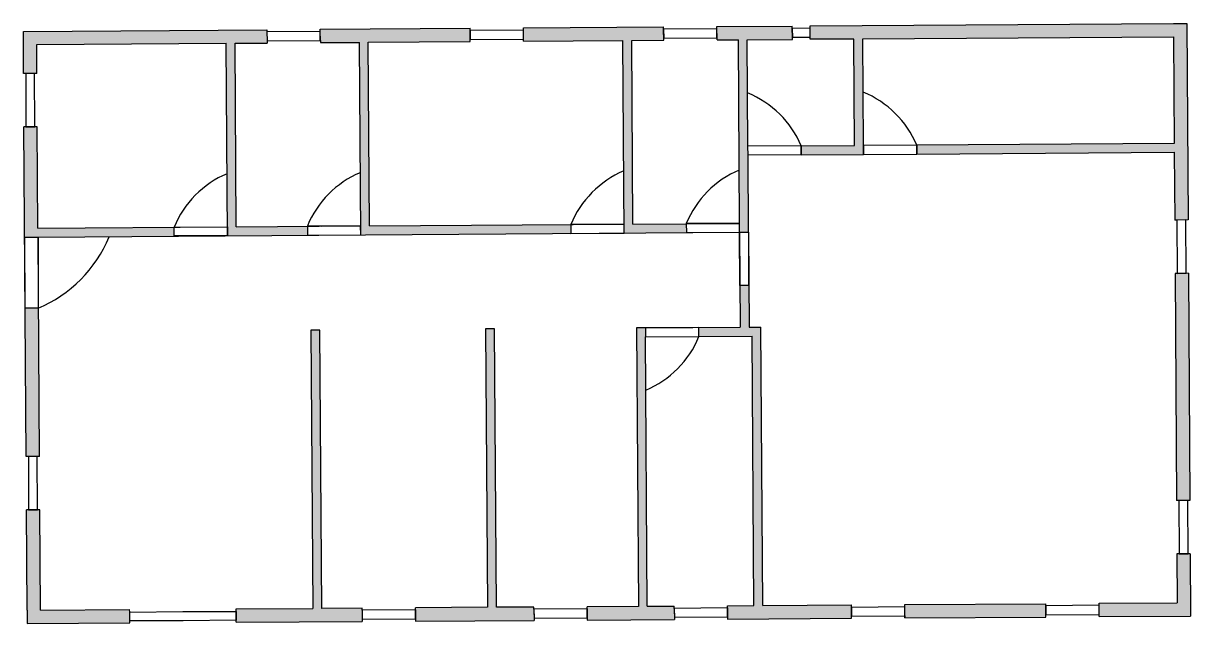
# Model space of a CAD drawing. Header units: inches. Extents: x -1353 to 3986, y -473 to 446.
# Drawn here: x -1353 to -564, y -473 to -68 of the extents above; entities that cross this region are included whole.
import ezdxf

# ---------------------------------------------------------------- set-up
doc = ezdxf.new("R2010")
doc.units = ezdxf.units.IN
doc.header["$MEASUREMENT"] = 0
for name, color, linetype in [('Doors', 30, 'Continuous'), ('Objects', 7, 'Continuous'), ('Trails', 3, 'Continuous'), ('Wall', 1, 'Continuous'), ('Windows', 5, 'Continuous')]:
    doc.layers.add(name, color=color, linetype=linetype)

msp = doc.modelspace()

# ---------------------------------------------------------------- hatches: boundary and pattern name
at = {"layer": 'Objects', "true_color": 0x939598}
h = msp.add_hatch(dxfattribs=at)
h.set_pattern_fill('BRSTONE', color=252, scale=10, angle=0.15742)
h.set_pattern_definition([(0.15742, (-3353.143, -498.9405), (-0.0090665, 3.2999875), []), (90.15742, (-3344.143, -498.916), (-5.009048, 3.2862505), [3.3, -3.3]), (90.15742, (-3345.143, -498.9185), (-5.009048, 3.2862505), [3.3, -3.3]), (0.15742, (-3344.1446, -498.3658), (4.9909147, 3.3137246), [-9, 1]), (0.15742, (-3344.146, -497.8158), (4.9909147, 3.3137246), [-9, 1]), (0.15742, (-3344.1477, -497.2658), (4.9909147, 3.3137246), [-9, 1]), (0.15742, (-3344.149, -496.7158), (4.9909147, 3.3137246), [-9, 1]), (0.15742, (-3344.1507, -496.1658), (4.9909147, 3.3137246), [-9, 1])])
h.paths.add_polyline_path([(-1188.07, -73.33), (-1188.08, -71.82), (-1352.67, -72.95), (-1352.61, -81.95), (-1352.48, -101.48), (-1343.48, -101.43), (-1343.61, -81.88), (-1215.61, -81.01), (-1214.77, -211), (-1160.77, -210.63), (-1160.81, -204.63), (-1208.81, -204.96), (-1209.62, -80.96), (-1188.01, -80.82), (-1188.02, -79.33)])
h.paths.add_polyline_path([(-1050.89, -70.87), (-1152.08, -71.57), (-1152.07, -73.03), (-1152.02, -79.16), (-1152.01, -80.57), (-1125.62, -80.39), (-1124.77, -210.38), (-982.77, -209.41), (-982.81, -203.41), (-1118.81, -204.34), (-1119.62, -80.35), (-1050.83, -79.87)])
h.paths.add_polyline_path([(-920.13, -71.51), (-920.14, -69.98), (-1014.89, -70.63), (-1014.88, -72.08), (-1014.83, -78.22), (-1014.84, -78.22), (-1014.83, -79.63), (-947.62, -79.17), (-946.77, -209.16), (-904.77, -208.87), (-904.81, -202.87), (-940.81, -203.12), (-941.62, -79.12), (-920.06, -78.98)])
h.paths.add_polyline_path([(-833.18, -70.92), (-833.19, -69.38), (-884.14, -69.73), (-884.06, -78.73), (-869.62, -78.63), (-868.81, -202.63), (-868.78, -208.63), (-862.78, -208.59), (-863.11, -156.59), (-863.15, -150.59), (-863.62, -78.59), (-833.13, -78.39), (-833.14, -76.92), (-833.16, -76.92)])
h.paths.add_polyline_path([(-566.69, -67.55), (-575.69, -67.61), (-821.18, -69.33), (-821.16, -78.31), (-791.62, -78.12), (-791.16, -150.09), (-827.15, -150.34), (-827.12, -156.34), (-785.11, -156.05), (-785.16, -150.08), (-785.62, -78.08), (-575.63, -76.61), (-575.16, -148.61), (-749.16, -149.8), (-749.12, -155.8), (-575.12, -154.61), (-574.82, -200.41), (-573.37, -200.4), (-565.82, -200.32)])
h.paths.add_polyline_path([(-1342.45, -259.88), (-1351.45, -259.94), (-1350.8, -360.18), (-1341.8, -360.12)])
h.paths.add_polyline_path([(-1343.25, -137.42), (-1352.25, -137.48), (-1351.76, -211.94), (-1342.76, -211.92), (-1342.76, -211.88), (-1250.77, -211.25), (-1250.81, -205.25), (-1342.8, -205.88)])
h.paths.add_polyline_path([(-1341.56, -396.12), (-1350.56, -396.18), (-1350.12, -463.97), (-1350.06, -472.97), (-1280.78, -472.52), (-1280.84, -465.13), (-1280.85, -463.52), (-1341.12, -463.91)])
h.paths.add_polyline_path([(-1152.35, -274.68), (-1158.35, -274.72), (-1157.12, -462.71), (-1208.85, -463.05), (-1208.79, -472.05), (-1123.71, -471.5), (-1123.76, -463.96), (-1123.77, -462.5), (-1151.13, -462.68)])
h.paths.add_polyline_path([(-1007.72, -463.19), (-1007.73, -461.74), (-1033.13, -461.91), (-1034.35, -273.91), (-1040.35, -273.95), (-1039.13, -461.95), (-1087.77, -462.26), (-1087.76, -463.59), (-1087.68, -471.26), (-1007.67, -470.74)])
h.paths.add_polyline_path([(-912.92, -462.64), (-912.93, -461.12), (-931.13, -461.24), (-932.32, -279.24), (-932.36, -273.24), (-938.36, -273.28), (-937.13, -461.28), (-971.73, -461.51), (-971.72, -462.89), (-971.67, -469.03), (-971.68, -469.03), (-971.67, -470.51), (-912.84, -470.12)])
h.paths.add_polyline_path([(-793.28, -460.34), (-853.13, -460.73), (-854.36, -272.74), (-860.36, -272.78), (-862.33, -272.79), (-862.53, -244.59), (-868.54, -244.63), (-868.36, -272.83), (-896.36, -273.01), (-896.32, -279.01), (-860.32, -278.78), (-859.13, -460.77), (-876.93, -460.89), (-876.92, -462.27), (-876.86, -468.4), (-876.88, -468.4), (-876.87, -469.89), (-793.19, -469.34)])
h.paths.add_polyline_path([(-661.93, -459.49), (-757.28, -460.11), (-757.27, -461.61), (-757.19, -469.11), (-661.84, -468.49)])
h.paths.add_polyline_path([(-564.35, -425.85), (-571.8, -425.9), (-573.35, -425.91), (-573.14, -458.91), (-625.93, -459.25), (-625.92, -460.59), (-625.84, -468.25), (-564.08, -467.85)])
h.paths.add_polyline_path([(-565.59, -236.32), (-573.13, -236.4), (-574.59, -236.41), (-573.59, -389.91), (-572.03, -389.9), (-566.03, -389.83), (-566.03, -389.86), (-564.59, -389.85)])

# ---------------------------------------------------------------- linework, layer by layer
at = {"layer": 'Doors'}
for p, q in [((-749.16, -149.8), (-785.16, -150.08)), ((-749.11, -155.95), (-749.16, -149.8)), ((-827.15, -150.34), (-863.15, -150.57)), ((-785.16, -150.08), (-785.11, -156.05)), ((-785.11, -156.05), (-749.11, -155.95)), ((-868.82, -202.63), (-904.81, -202.73)), ((-904.81, -202.73), (-904.77, -208.87)), ((-868.78, -208.63), (-868.82, -202.63)), ((-1351.58, -211.94), (-1342.76, -211.92)), ((-1351.45, -259.94), (-1351.58, -211.94)), ((-1342.76, -211.88), (-1342.63, -259.88)), ((-904.77, -208.87), (-868.78, -208.63)), ((-1342.63, -259.88), (-1351.45, -259.94))]:
    msp.add_line(p, q, dxfattribs=at)
for points in [[(-827.16, -150.34), (-827.12, -156.34), (-863.11, -156.57), (-863.15, -150.59)], [(-1214.81, -205), (-1214.77, -211), (-1250.77, -211.1), (-1250.81, -205.25), (-1214.81, -205.02)], [(-1124.81, -204.39), (-1160.81, -204.48), (-1160.77, -210.63), (-1124.77, -210.38), (-1124.81, -204.39)]]:
    msp.add_lwpolyline(points, dxfattribs=at)
for points in [[(-946.81, -203.16), (-982.81, -203.5), (-982.77, -209.41), (-946.77, -209.16)], [(-868.54, -244.63), (-868.78, -208.63), (-862.78, -208.59), (-862.68, -244.59)], [(-932.32, -279.24), (-896.32, -279.15), (-896.36, -273.01), (-932.36, -273.24)]]:
    msp.add_lwpolyline(points, close=True, dxfattribs=at)
at = {"layer": 'Objects'}
for p, q in [((-1351.58, -211.94), (-1351.76, -211.94)), ((-757.2, -467.75), (-757.19, -469.11))]:
    msp.add_line(p, q, dxfattribs=at)
at = {"layer": 'Trails'}
for centre, radius, start, end in [((-888.43, -176.2), 66.51, 22.88354, 67.88354), ((-810.36, -175.5), 66.38, 22.77522, 67.77522), ((-1189.12, -230.47), 66.65, 112.89041, 157.76408), ((-1099.35, -229.61), 66.39, 112.76528, 157.76528), ((-921, -228.66), 66.74, 112.97087, 157.84463), ((-843.36, -227.85), 66.39, 112.76529, 157.76529), ((-1376.76, -178.05), 88.66, 292.63755, 337.63755), ((-957.84, -253.86), 66.52, 292.65742, 337.65742)]:
    msp.add_arc(centre, radius, start, end, dxfattribs=at)
at = {"layer": 'Wall'}
for p, q in [((-1152.08, -71.57), (-1050.89, -70.87)), ((-1050.83, -79.87), (-1050.89, -70.87)), ((-1014.89, -70.63), (-920.14, -69.98)), ((-884.14, -69.73), (-833.19, -69.38)), ((-884.06, -78.73), (-884.14, -69.73)), ((-833.13, -78.39), (-833.19, -69.38)), ((-1352.67, -72.95), (-1188.08, -71.82)), ((-1352.61, -81.95), (-1352.67, -72.95)), ((-884.06, -78.73), (-869.62, -78.63)), ((-868.81, -202.63), (-869.62, -78.63)), ((-863.62, -78.59), (-833.13, -78.39)), ((-863.15, -150.59), (-863.62, -78.59)), ((-1352.48, -101.48), (-1352.61, -81.95)), ((-1343.61, -81.88), (-1215.61, -81.01)), ((-1343.48, -101.43), (-1343.61, -81.88)), ((-1214.77, -211), (-1215.61, -81.01)), ((-1209.62, -80.96), (-1188.01, -80.82)), ((-1208.81, -204.96), (-1209.62, -80.96)), ((-1152.02, -79.16), (-1152.01, -80.57)), ((-1152.01, -80.57), (-1125.62, -80.39)), ((-1124.77, -210.41), (-1125.62, -80.39)), ((-1119.62, -80.35), (-1050.83, -79.87)), ((-1118.81, -204.34), (-1119.62, -80.35)), ((-1014.83, -79.63), (-947.62, -79.17)), ((-946.77, -209.16), (-947.62, -79.17)), ((-941.62, -79.12), (-920.06, -78.98)), ((-940.81, -203.12), (-941.62, -79.12)), ((-1343.48, -101.43), (-1352.48, -101.48)), ((-1343.25, -137.42), (-1352.25, -137.48)), ((-1350.8, -360.18), (-1352.25, -137.48)), ((-1342.8, -205.88), (-1343.25, -137.42)), ((-863.11, -156.59), (-863.15, -150.59)), ((-862.78, -208.59), (-863.11, -156.59)), ((-1342.8, -205.88), (-1214.81, -205)), ((-1208.81, -204.96), (-1124.81, -204.39)), ((-1151.16, -204.57), (-1124.81, -204.39)), ((-1118.81, -204.34), (-946.81, -203.16)), ((-940.81, -203.12), (-868.81, -202.63)), ((-573.37, -200.4), (-574.82, -200.41)), ((-565.82, -200.32), (-573.37, -200.4)), ((-1342.76, -211.88), (-868.78, -208.63)), ((-1341.8, -360.12), (-1342.76, -211.88)), ((-868.78, -208.63), (-868.36, -272.83)), ((-862.78, -208.59), (-862.33, -272.79)), ((-574.59, -236.41), (-573.59, -389.91)), ((-565.59, -236.32), (-564.59, -389.85)), ((-1152.35, -274.68), (-1158.35, -274.72)), ((-1158.35, -274.72), (-1157.12, -462.71)), ((-1151.13, -462.68), (-1152.35, -274.68)), ((-1034.35, -273.91), (-1040.35, -273.95)), ((-1040.35, -273.95), (-1039.13, -461.95)), ((-1033.13, -461.91), (-1034.35, -273.91)), ((-932.36, -273.24), (-938.36, -273.28)), ((-938.36, -273.28), (-937.13, -461.28)), ((-932.36, -273.24), (-868.36, -272.83)), ((-862.33, -272.79), (-860.36, -272.78)), ((-860.36, -272.78), (-854.36, -272.74)), ((-853.13, -460.73), (-854.36, -272.74)), ((-932.34, -279.24), (-860.32, -278.78)), ((-931.13, -461.24), (-932.32, -279.24)), ((-859.13, -460.77), (-860.32, -278.78)), ((-1341.8, -360.12), (-1350.8, -360.18)), ((-1341.56, -396.12), (-1350.56, -396.18)), ((-1350.12, -463.97), (-1350.56, -396.18)), ((-1341.12, -463.91), (-1341.56, -396.12)), ((-573.35, -425.91), (-573.14, -458.91)), ((-564.35, -425.85), (-564.08, -467.85)), ((-1350.12, -463.97), (-1350.06, -472.97)), ((-1341.12, -463.91), (-1280.85, -463.52)), ((-1208.85, -463.05), (-1157.12, -462.71)), ((-1208.79, -472.05), (-1208.85, -463.05)), ((-1123.77, -462.5), (-1151.13, -462.68)), ((-1123.76, -463.96), (-1123.77, -462.5)), ((-1123.76, -463.96), (-1123.71, -471.5)), ((-1039.13, -461.95), (-1087.77, -462.26)), ((-1087.76, -463.59), (-1087.77, -462.26)), ((-1087.76, -463.59), (-1087.68, -471.26)), ((-1007.73, -461.74), (-1033.13, -461.91)), ((-1007.72, -463.19), (-1007.73, -461.74)), ((-1007.72, -463.19), (-1007.67, -470.74)), ((-937.13, -461.28), (-971.73, -461.51)), ((-971.72, -462.89), (-971.73, -461.51)), ((-971.72, -462.89), (-971.67, -470.51)), ((-931.13, -461.24), (-912.93, -461.12)), ((-912.92, -462.64), (-912.93, -461.12)), ((-912.92, -462.64), (-912.84, -470.12)), ((-876.93, -460.89), (-859.13, -460.77)), ((-876.92, -462.27), (-876.93, -460.89)), ((-876.92, -462.27), (-876.87, -469.89)), ((-853.13, -460.73), (-793.28, -460.34)), ((-793.19, -469.34), (-793.28, -460.34)), ((-757.28, -460.11), (-661.93, -459.49)), ((-661.84, -468.49), (-661.93, -459.49)), ((-625.93, -459.25), (-573.14, -458.91)), ((-1350.06, -472.97), (-1280.78, -472.52)), ((-1208.79, -472.05), (-1123.71, -471.5)), ((-1087.68, -471.26), (-1007.67, -470.74)), ((-971.67, -470.51), (-912.84, -470.12)), ((-876.87, -469.89), (-793.19, -469.34)), ((-757.19, -469.11), (-661.84, -468.49)), ((-625.84, -468.25), (-564.08, -467.85))]:
    msp.add_line(p, q, dxfattribs=at)
for points in [[(-1014.83, -79.63), (-1014.88, -72.08), (-1014.89, -70.63)], [(-920.06, -78.98), (-920.13, -71.51), (-920.14, -69.98)], [(-821.18, -69.33), (-575.69, -67.61), (-566.69, -67.55), (-565.82, -200.32)], [(-791.16, -150.12), (-791.62, -78.12), (-821.16, -78.31), (-821.18, -69.33)], [(-1188.08, -71.82), (-1188.07, -73.33), (-1188.02, -79.33), (-1188.01, -80.82)], [(-1152.04, -79.16), (-1152.07, -73.03), (-1152.08, -71.57)], [(-827.11, -156.34), (-785.11, -156.05), (-785.16, -150.08), (-785.62, -78.08), (-575.63, -76.61), (-575.16, -148.61)], [(-575.16, -148.61), (-749.16, -149.8), (-749.12, -155.8), (-575.12, -154.61), (-574.82, -200.41)], [(-827.12, -156.34), (-827.15, -150.34), (-791.16, -150.09)], [(-565.59, -236.32), (-573.13, -236.4), (-574.59, -236.41)], [(-564.59, -389.85), (-572.03, -389.9), (-573.59, -389.91)], [(-564.35, -425.85), (-571.8, -425.9), (-573.35, -425.91)], [(-1280.78, -472.52), (-1280.84, -465.13), (-1280.85, -463.52)], [(-757.19, -469.11), (-757.27, -461.61), (-757.28, -460.11)], [(-625.84, -468.25), (-625.92, -460.59), (-625.93, -459.25)]]:
    msp.add_lwpolyline(points, dxfattribs=at)
at = {"layer": 'Windows'}
for points in [[(-821.16, -76.88), (-821.18, -70.88), (-833.18, -70.92), (-833.16, -76.92)], [(-1152.07, -73.03), (-1188.07, -73.33), (-1188.02, -79.33), (-1152.02, -79.16)], [(-1014.88, -72.08), (-1050.88, -72.39), (-1050.83, -78.39), (-1014.83, -78.22)], [(-884.13, -71.2), (-920.13, -71.51), (-920.08, -77.51), (-884.08, -77.34)], [(-1344.83, -137.43), (-1345.06, -101.44), (-1351.06, -101.47), (-1350.96, -137.47)], [(-573.37, -200.4), (-573.13, -236.4), (-567, -236.33), (-567.37, -200.34)], [(-1349.28, -360.17), (-1349.18, -396.17), (-1343.04, -396.13), (-1343.28, -360.13)], [(-572.03, -389.9), (-571.8, -425.9), (-565.66, -425.83), (-566.03, -389.83)], [(-1244.84, -464.82), (-1208.84, -464.72), (-1208.82, -470.72), (-1244.79, -470.96), (-1280.79, -471.13), (-1280.84, -465.13)], [(-1123.7, -469.96), (-1087.7, -469.73), (-1087.76, -463.59), (-1123.76, -463.96)], [(-1007.67, -469.19), (-971.67, -469.03), (-971.72, -462.89), (-1007.72, -463.19)], [(-912.85, -468.64), (-876.86, -468.4), (-876.92, -462.27), (-912.92, -462.64)], [(-793.2, -467.98), (-757.2, -467.75), (-757.27, -461.61), (-793.26, -461.98)], [(-661.86, -466.96), (-625.86, -466.73), (-625.92, -460.59), (-661.92, -460.96)]]:
    msp.add_lwpolyline(points, close=True, dxfattribs=at)

doc.saveas('drawing.dxf')
